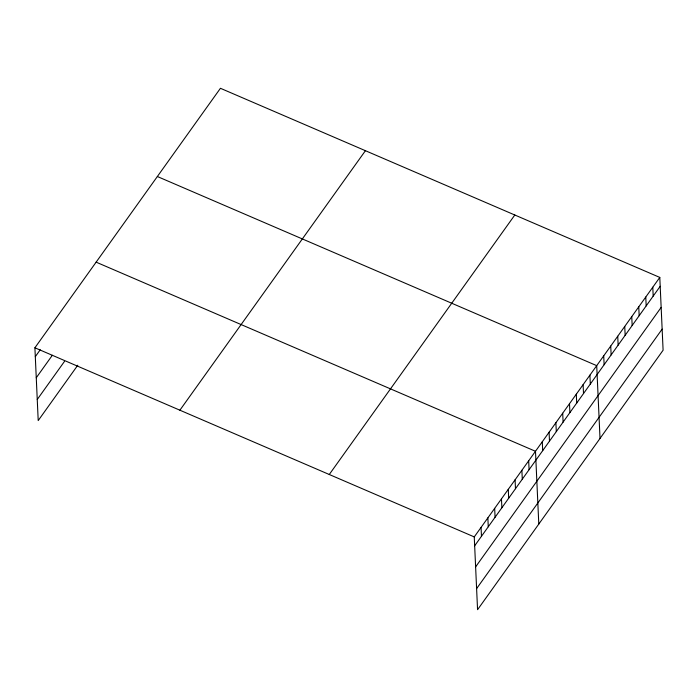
<?xml version="1.0" encoding="UTF-8"?>
<svg xmlns="http://www.w3.org/2000/svg" width="698" height="698" viewBox="0 0 698 698"><rect width="100%" height="100%" fill="white"/><g stroke="black" fill="none" stroke-linecap="round" stroke-linejoin="round"><path stroke-width="1.05" d="M77.783 365.22L38.207 420.58L34.9 347.787L220.437 88.288L659.793 277.42L663.1 350.213L477.563 609.712L474.256 536.91L659.793 277.42M35.301 356.669L40.248 349.75M36.261 377.766L52.341 355.273M37.247 399.492L64.46 361.433M179.892 410.197L365.42 150.707M329.273 474.5L514.81 215.01M474.666 545.801L660.195 286.302M475.617 566.889L661.154 307.39M476.612 588.615L662.14 329.124M157.355 176.515L596.711 365.647L600.018 438.44M96.123 262.151L535.488 451.283L538.795 524.076M34.9 347.787L474.256 536.91M652.787 287.218L653.188 296.109M645.772 297.025L646.182 305.907M638.766 306.823L639.167 315.714M631.76 316.63L632.161 325.512M624.745 326.437L625.155 335.319M617.739 336.235L618.14 345.126M610.733 346.042L611.134 354.924M603.718 355.84L604.128 364.731M589.906 375.158L590.316 384.048M583.109 384.677L583.511 393.559M576.304 394.187L576.705 403.078M569.498 403.706L569.908 412.588M562.701 413.216L563.103 422.107M555.896 422.735L556.297 431.617M549.09 432.245L549.492 441.136M542.285 441.764L542.695 450.646M528.683 460.793L529.084 469.675M521.877 470.312L522.287 479.194M515.08 479.823L515.482 488.713M508.275 489.342L508.676 498.224M501.469 498.852L501.871 507.743M494.673 508.371L495.074 517.253M487.867 517.881L488.268 526.772M481.062 527.4L481.463 536.282"/></g></svg>
